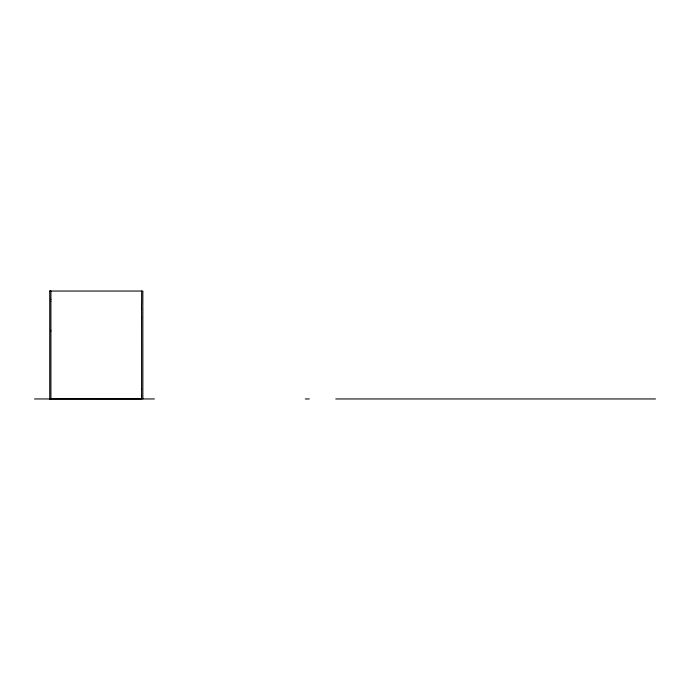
<?xml version="1.0" encoding="UTF-8"?>
<svg xmlns="http://www.w3.org/2000/svg" width="690" height="690" viewBox="0 0 690 690"><rect width="100%" height="100%" fill="white"/><g stroke="black" fill="none" stroke-linecap="round" stroke-linejoin="round"><path stroke-width="1.03" d="M141.571 319.988L141.605 388.832M141.588 308.154L141.571 317.478M50.905 301.409L50.896 330.432M141.597 304.273L141.657 291.051M49.758 398.958L50.482 398.949M50.603 291.059L50.939 291.059A104.863 2.268 -89.7 0 0 50.896 299.382M34.5 398.958L154.396 398.958M305.334 398.958L309.275 398.958M335.771 398.958L655.5 398.958M50.594 398.949L141.614 398.958L141.605 395.62M50.491 291.059L49.784 291.051L142.839 291.051L142.856 398.958M50.896 331.39L50.913 334.797A36.268 0.802 89.8 0 1 50.913 336.522L50.922 398.949M49.74 291.051L49.74 398.967M50.913 301.323A88.053 1.88 -89.7 0 1 50.922 299.244M50.862 331.278A31.145 0.44 89.8 0 1 50.853 330.225M141.588 395.732A34.146 0.466 90 0 1 141.588 388.677M141.605 319.651A49.602 0.88 -89.8 0 1 141.605 317.245M141.528 308.663A31.593 0.621 -89.8 0 1 141.528 304.35"/></g></svg>
